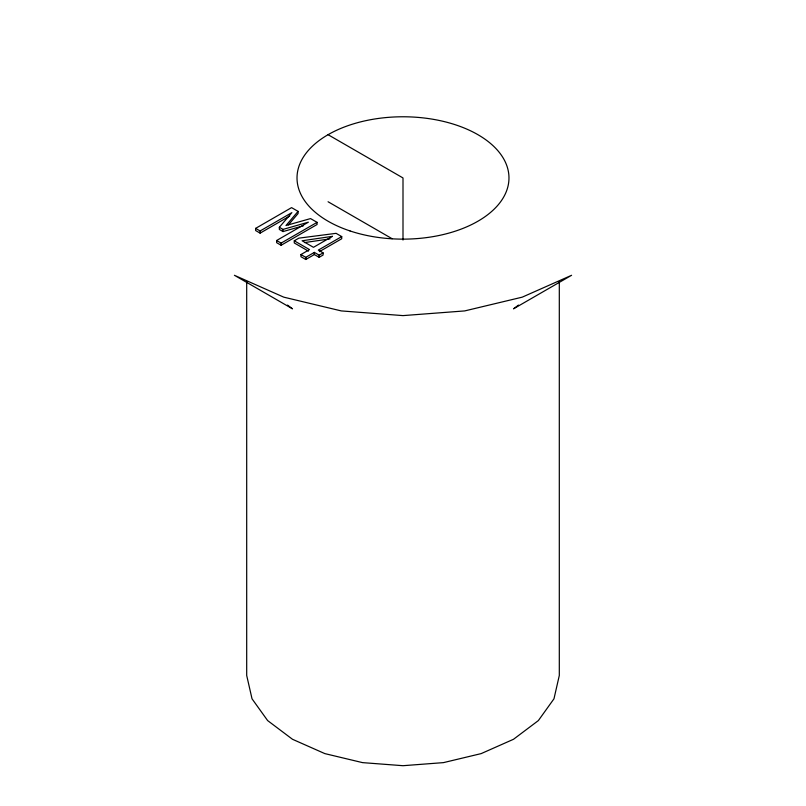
<?xml version="1.0" encoding="UTF-8"?>
<svg xmlns="http://www.w3.org/2000/svg" width="806" height="806" viewBox="0 0 806 806"><rect width="100%" height="100%" fill="white"/><g stroke="black" fill="none" stroke-linecap="round" stroke-linejoin="round"><path stroke-width="1.21" d="M303.55 225.71L283.027 231.574L279.339 229.448L279.339 227.282L291.863 212.633L260.106 230.969L255.623 228.38L255.623 230.546L260.106 233.136L289.747 216.018M255.623 228.38L291.57 207.626L298.079 211.384L285.989 225.529L310.542 218.587L317.07 222.355L317.07 224.511L281.123 245.266L276.619 242.666L276.619 240.51L308.376 222.174L283.027 229.408L279.339 227.282M288.407 224.864L298.079 213.55L298.079 211.384M518.49 305.081L513.523 308.819L571.595 275.289L522.217 297.162L464.709 310.915L403 315.609L341.291 310.915L283.783 297.162L234.405 275.289L292.477 308.819L287.51 305.081M276.619 240.51L281.123 243.11L317.07 222.355M308.426 251.129L294.271 242.959L294.271 240.793L298.865 238.143L336.092 233.337L341.724 236.581L341.724 238.747L319.367 251.663M341.724 236.581L318.299 250.112L323.095 252.883L323.095 255.039L319.146 257.316L314.35 254.555L305.776 259.502L300.94 256.711L300.94 254.545L309.514 249.598L294.271 240.793M300.94 254.545L305.776 257.336L314.35 252.389L319.146 255.159L323.095 252.883M304.547 242.576L330.027 238.868M328.072 134.693L403 177.955L403 240.047M328.072 201.752L392.139 238.737M559.304 281.506L559.304 675.458L553.974 698.812L538.358 720.584L513.523 739.273L481.152 753.61L443.451 762.627L403 765.7L362.549 762.627L324.848 753.61L292.477 739.273L267.642 720.584L252.026 698.812L246.696 675.458L246.696 281.506M319.146 255.159L319.146 257.316M314.35 252.389L314.35 254.555M305.776 257.336L305.776 259.502M283.027 229.408L283.027 231.574M281.123 243.11L281.123 245.266M260.106 230.969L260.106 233.136M332.455 236.349L313.463 247.321L302.119 240.772L332.455 236.349M350.016 230.939A105.969 61.175 0 0 0 508.969 177.955A105.969 61.175 0 0 0 350.016 124.97A105.969 61.175 0 0 0 350.016 230.939"/></g></svg>
